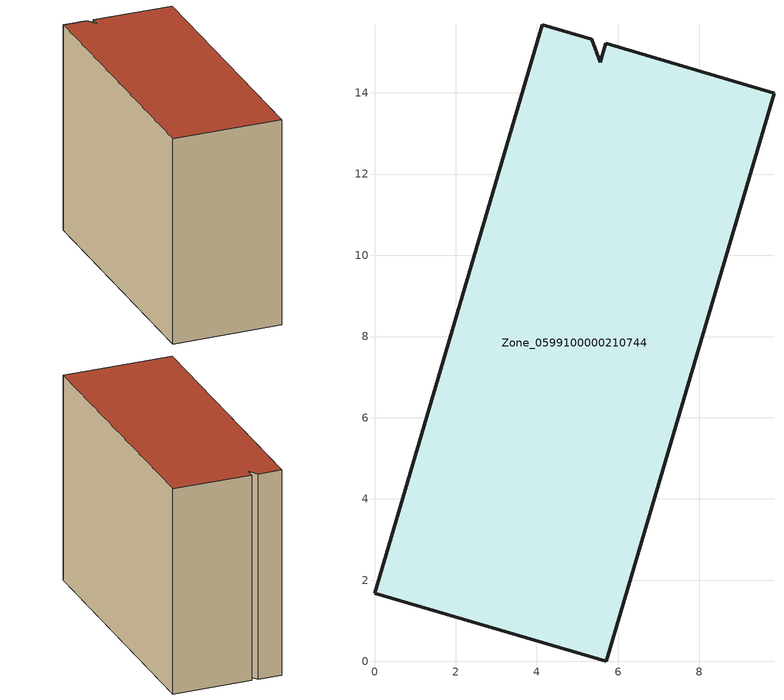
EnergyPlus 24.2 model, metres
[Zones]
Zone_0599100000210744
 floor ground (C_G): 0,1.68 4.13,15.68 5.35,15.32 5.56,14.76 5.69,15.22 9.84,13.99 5.71,0 z0
 wall outside (C_F): 9.84,13.99 5.69,15.22 5.56,14.76 5.35,15.32 4.13,15.68 0,1.68 5.71,0 9.84,13.99 z0:11.46
 roof outside (C_R): 5.35,15.32 4.13,15.68 0,1.68 5.71,0 9.84,13.99 5.69,15.22 5.56,14.76 z11.46
[BUILDING]
Pand.0599100000210744: North Axis=0; Terrain=City; Loads Convergence Tolerance Value=0.04; Temperature Convergence Tolerance Value=0.4; Solar Distribution=FullExterior; Maximum Number of Warmup Days=25; Minimum Number of Warmup Days=1
[Site:Location]
Rotterdam.The.Hague.AP_ZH_NLD Design_Conditions: Latitude=51.96; Longitude=4.45; Time Zone=1; Elevation=-4.5
[SITE:GROUNDTEMPERATURE:BUILDINGSURFACE]
18, 18, 18, 18, 18, 18, 18, 18, 18, 18, 18, 18
[MATERIAL] Thermal Absorptance=0.9; Solar Absorptance=0.7; Visible Absorptance=0.7
Name | Roughness | Thickness | Conductivity | Density | Specific Heat
G.TI.1946 | MediumSmooth | 0.15 | 1 | 540 | 1210
F.TI.1946 | Rough | 0.3 | 0.857143 | 1920 | 840
R.TI.1946 | MediumRough | 0.2 | 0.1 | 1500 | 1000
[CONSTRUCTION]
C_G: G.TI.1946
C_F: F.TI.1946
C_R: R.TI.1946
[ZONE]
Zone_0599100000210744: Type=1; Multiplier=1; Ceiling Height=Autocalculate; Volume=Autocalculate; Floor Area=autocalculate; Part of Total Floor Area=Yes
[ZONEINFILTRATION:DESIGNFLOWRATE]
Infil_Zone_0599100000210744: Zone or ZoneList or Space or SpaceList=Zone_0599100000210744; Schedule=AlwaysOn; Design Flow Rate Calculation Method=Flow/Area; Flow Rate per Floor Area=0.003; Constant Term Coefficient=1; Temperature Term Coefficient=0; Velocity Term Coefficient=0; Velocity Squared Term Coefficient=0
[HVACTEMPLATE:ZONE:IDEALLOADSAIRSYSTEM]
Zone_0599100000210744: Maximum Heating Supply Air Temperature=50; Minimum Cooling Supply Air Temperature=13; Maximum Heating Supply Air Humidity Ratio=0.0156; Minimum Cooling Supply Air Humidity Ratio=0.0077; Heating Limit=NoLimit; Cooling Limit=NoLimit; Dehumidification Control Type=ConstantSensibleHeatRatio; Cooling Sensible Heat Ratio=0.7; Dehumidification Setpoint=60; Humidification Control Type=None; Humidification Setpoint=30; Outdoor Air Method=None; Outdoor Air Flow Rate per Person=0.00944; Outdoor Air Flow Rate per Zone Floor Area=0; Outdoor Air Flow Rate per Zone=0; Demand Controlled Ventilation Type=None; Outdoor Air Economizer Type=NoEconomizer; Heat Recovery Type=None; Sensible Heat Recovery Effectiveness=0.7; Latent Heat Recovery Effectiveness=0.65
[ZONECONTROL:THERMOSTAT]
ThermostatControl_Zone_0599100000210744: Zone or ZoneList=Zone_0599100000210744; Control Type Schedule=DualSetpointControlType; Control 1=Thermostat_Zone_0599100000210744; Temperature Difference Between Cutout And Setpoint=0
[THERMOSTATSETPOINT:DUALSETPOINT]
Thermostat_Zone_0599100000210744: Heating Setpoint Temperature Schedule=HeatingSetpoint_Zone_0599100000210744; Cooling Setpoint Temperature Schedule=CoolingSetpoint_Zone_0599100000210744
[SCHEDULE:COMPACT]
HeatingSetpoint_Zone_0599100000210744: Through: 12/31, For: AllDays, Until: 24:00, 21
CoolingSetpoint_Zone_0599100000210744: Through: 12/31, For: AllDays, Until: 24:00, 24
DualSetpointControlType: Through: 12/31, For: AllDays, Until: 24:00, 4
AlwaysOn: Through: 12/31, For: AllDays, Until: 24:00, 1
